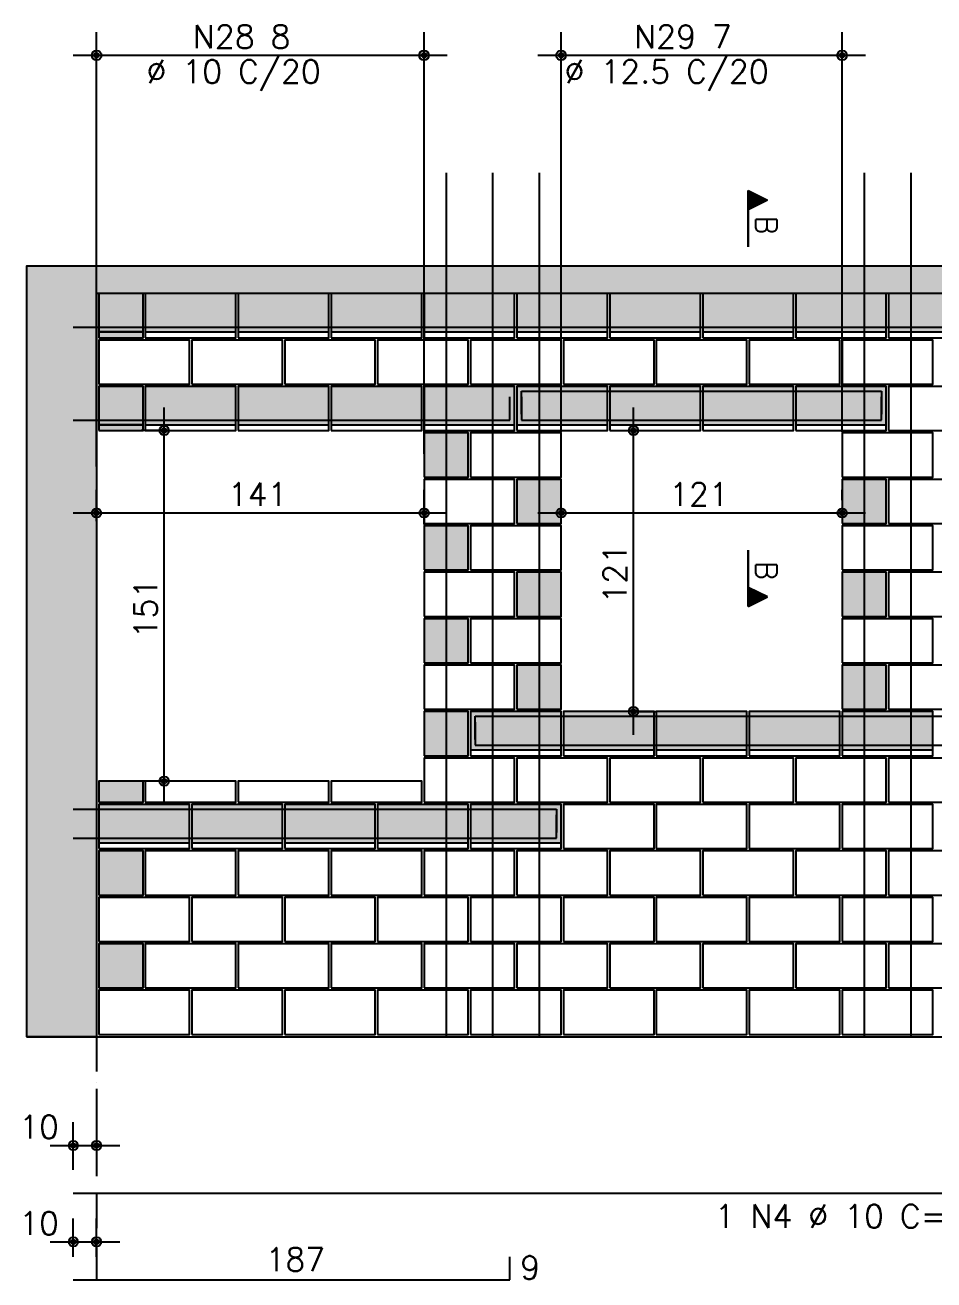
# Model space of a CAD drawing. Extents: x -1.9 to 86, y -1.6 to 60.9.
# Drawn here: x 7.01 to 14.83, y 44.6 to 55.4 of the extents above; entities that cross this region are included whole.
import ezdxf

# ---------------------------------------------------------------- set-up
doc = ezdxf.new("R2010")
doc.units = 0
doc.header["$MEASUREMENT"] = 0
doc.linetypes.add('ESTILO_TQS_0001', pattern=[0.45, 0.3, -0.15])
for name, color, linetype in [('PENA_01', 1, 'CONTINUOUS'), ('PENA_02', 2, 'CONTINUOUS'), ('PENA_03', 3, 'CONTINUOUS'), ('PENA_05', 5, 'CONTINUOUS'), ('PENA_09', 254, 'CONTINUOUS'), ('PENA_11', 252, 'CONTINUOUS'), ('PENA_23', 50, 'CONTINUOUS')]:
    doc.layers.add(name, color=color, linetype=linetype)
doc.styles.get("Standard").update_dxf_attribs({"font": 'ROMANS.SHX'})

msp = doc.modelspace()

# ---------------------------------------------------------------- linework, layer by layer
at = {"layer": 'PENA_01', "linetype": 'Continuous'}
for p, q in [((7.62111, 51.600124), (7.62111, 55.341633)), ((10.44111, 51.709658), (10.44111, 55.341633)), ((11.62111, 51.899658), (11.62111, 55.341633)), ((14.04111, 51.899658), (14.04111, 55.341633)), ((7.42111, 55.141633), (10.64111, 55.141633)), ((11.42111, 55.141633), (14.24111, 55.141633)), ((7.64111, 52.759658), (8.02111, 52.759658)), ((8.04111, 52.759658), (8.82111, 52.759658)), ((8.84111, 52.759658), (9.62111, 52.759658)), ((9.64111, 52.759658), (10.42111, 52.759658)), ((10.44111, 52.759658), (11.22111, 52.759658)), ((11.24111, 52.759658), (12.02111, 52.759658)), ((12.04111, 52.759658), (12.82111, 52.759658)), ((12.84111, 52.759658), (13.62111, 52.759658)), ((13.64111, 52.759658), (14.42111, 52.759658)), ((14.44111, 52.759658), (15.22111, 52.759658)), ((8.204, 48.689658), (8.204, 52.109658)), ((12.244569, 49.289658), (12.244569, 52.109658)), ((7.64111, 51.959658), (8.02111, 51.959658)), ((8.23111, 51.909658), (8.004, 51.909658)), ((8.04111, 51.959658), (8.82111, 51.959658)), ((8.84111, 51.959658), (9.62111, 51.959658)), ((9.64111, 51.959658), (10.42111, 51.959658)), ((10.44111, 51.959658), (11.22111, 51.959658)), ((11.24111, 51.959658), (12.02111, 51.959658)), ((12.04111, 51.959658), (12.82111, 51.959658)), ((12.24111, 51.909658), (12.444569, 51.909658)), ((12.84111, 51.959658), (13.62111, 51.959658)), ((13.64111, 51.959658), (14.42111, 51.959658)), ((7.62111, 51.129251), (7.62111, 51.400124)), ((10.44111, 51.099658), (10.44111, 51.400124)), ((11.62111, 51.289658), (11.62111, 51.400124)), ((14.04111, 51.309658), (14.04111, 51.400124)), ((7.42111, 51.200124), (10.64111, 51.200124)), ((11.42111, 51.200124), (14.24111, 51.200124)), ((12.23111, 49.489658), (12.444569, 49.489658)), ((10.84111, 49.159658), (11.62111, 49.159658)), ((11.64111, 49.159658), (12.42111, 49.159658)), ((12.44111, 49.159658), (13.22111, 49.159658)), ((13.24111, 49.159658), (14.02111, 49.159658)), ((14.04111, 49.159658), (14.82111, 49.159658)), ((8.64111, 48.889658), (8.004, 48.889658)), ((7.64111, 48.359658), (8.42111, 48.359658)), ((8.44111, 48.359658), (9.22111, 48.359658)), ((9.24111, 48.359658), (10.02111, 48.359658)), ((10.04111, 48.359658), (10.82111, 48.359658)), ((10.84111, 48.359658), (11.62111, 48.359658)), ((7.62111, 46.093043), (7.62111, 45.552473)), ((7.42111, 45.542708), (7.42111, 45.952473)), ((7.22111, 45.752473), (7.82111, 45.752473)), ((7.42111, 44.795164), (7.42111, 45.12279)), ((7.62111, 44.795164), (7.62111, 45.12279)), ((7.22111, 44.92279), (7.82111, 44.92279))]:
    msp.add_line(p, q, dxfattribs=at)
at = {"layer": 'PENA_01', "linetype": 'ESTILO_TQS_0001'}
msp.add_line((7.62111, 46.689658), (7.62111, 44.595164), dxfattribs=at)
at = {"layer": 'PENA_02', "linetype": 'Continuous'}
msp.add_line((7.02111, 46.689658), (55.32111, 46.689658), dxfattribs=at)
for points in [[(7.62111, 46.689658), (7.02111, 46.689658), (7.02111, 53.329658), (55.32111, 53.329658)], [(39.64111, 53.089658), (7.62111, 53.089658), (7.62111, 46.689658)], [(7.64111, 52.709658), (8.02111, 52.709658), (8.02111, 53.089658), (7.64111, 53.089658), (7.64111, 52.709658)], [(8.04111, 52.709658), (8.82111, 52.709658), (8.82111, 53.089658), (8.04111, 53.089658), (8.04111, 52.709658)], [(8.84111, 52.709658), (9.62111, 52.709658), (9.62111, 53.089658), (8.84111, 53.089658), (8.84111, 52.709658)], [(9.64111, 52.709658), (10.42111, 52.709658), (10.42111, 53.089658), (9.64111, 53.089658), (9.64111, 52.709658)], [(10.44111, 52.709658), (11.22111, 52.709658), (11.22111, 53.089658), (10.44111, 53.089658), (10.44111, 52.709658)], [(11.24111, 52.709658), (12.02111, 52.709658), (12.02111, 53.089658), (11.24111, 53.089658), (11.24111, 52.709658)], [(12.04111, 52.709658), (12.82111, 52.709658), (12.82111, 53.089658), (12.04111, 53.089658), (12.04111, 52.709658)], [(12.84111, 52.709658), (13.62111, 52.709658), (13.62111, 53.089658), (12.84111, 53.089658), (12.84111, 52.709658)], [(13.64111, 52.709658), (14.42111, 52.709658), (14.42111, 53.089658), (13.64111, 53.089658), (13.64111, 52.709658)], [(14.44111, 52.709658), (15.22111, 52.709658), (15.22111, 53.089658), (14.44111, 53.089658), (14.44111, 52.709658)], [(7.64111, 52.309658), (8.42111, 52.309658), (8.42111, 52.689658), (7.64111, 52.689658), (7.64111, 52.309658)], [(8.44111, 52.309658), (9.22111, 52.309658), (9.22111, 52.689658), (8.44111, 52.689658), (8.44111, 52.309658)], [(9.24111, 52.309658), (10.02111, 52.309658), (10.02111, 52.689658), (9.24111, 52.689658), (9.24111, 52.309658)], [(10.04111, 52.309658), (10.82111, 52.309658), (10.82111, 52.689658), (10.04111, 52.689658), (10.04111, 52.309658)], [(10.84111, 52.309658), (11.62111, 52.309658), (11.62111, 52.689658), (10.84111, 52.689658), (10.84111, 52.309658)], [(11.64111, 52.309658), (12.42111, 52.309658), (12.42111, 52.689658), (11.64111, 52.689658), (11.64111, 52.309658)], [(12.44111, 52.309658), (13.22111, 52.309658), (13.22111, 52.689658), (12.44111, 52.689658), (12.44111, 52.309658)], [(13.24111, 52.309658), (14.02111, 52.309658), (14.02111, 52.689658), (13.24111, 52.689658), (13.24111, 52.309658)], [(14.04111, 52.309658), (14.82111, 52.309658), (14.82111, 52.689658), (14.04111, 52.689658), (14.04111, 52.309658)], [(7.64111, 51.909658), (8.02111, 51.909658), (8.02111, 52.289658), (7.64111, 52.289658), (7.64111, 51.909658)], [(8.04111, 51.909658), (8.82111, 51.909658), (8.82111, 52.289658), (8.04111, 52.289658), (8.04111, 51.909658)], [(8.84111, 51.909658), (9.62111, 51.909658), (9.62111, 52.289658), (8.84111, 52.289658), (8.84111, 51.909658)], [(9.64111, 51.909658), (10.42111, 51.909658), (10.42111, 52.289658), (9.64111, 52.289658), (9.64111, 51.909658)], [(10.44111, 51.909658), (11.22111, 51.909658), (11.22111, 52.289658), (10.44111, 52.289658), (10.44111, 51.909658)], [(11.24111, 51.909658), (12.02111, 51.909658), (12.02111, 52.289658), (11.24111, 52.289658), (11.24111, 51.909658)], [(12.04111, 51.909658), (12.82111, 51.909658), (12.82111, 52.289658), (12.04111, 52.289658), (12.04111, 51.909658)], [(12.84111, 51.909658), (13.62111, 51.909658), (13.62111, 52.289658), (12.84111, 52.289658), (12.84111, 51.909658)], [(13.64111, 51.909658), (14.42111, 51.909658), (14.42111, 52.289658), (13.64111, 52.289658), (13.64111, 51.909658)], [(14.44111, 51.909658), (15.22111, 51.909658), (15.22111, 52.289658), (14.44111, 52.289658), (14.44111, 51.909658)], [(10.44111, 51.509658), (10.82111, 51.509658), (10.82111, 51.889658), (10.44111, 51.889658), (10.44111, 51.509658)], [(10.84111, 51.509658), (11.62111, 51.509658), (11.62111, 51.889658), (10.84111, 51.889658), (10.84111, 51.509658)], [(14.04111, 51.509658), (14.82111, 51.509658), (14.82111, 51.889658), (14.04111, 51.889658), (14.04111, 51.509658)], [(10.44111, 51.109658), (11.22111, 51.109658), (11.22111, 51.489658), (10.44111, 51.489658), (10.44111, 51.109658)], [(11.24111, 51.109658), (11.62111, 51.109658), (11.62111, 51.489658), (11.24111, 51.489658), (11.24111, 51.109658)], [(14.04111, 51.109658), (14.42111, 51.109658), (14.42111, 51.489658), (14.04111, 51.489658), (14.04111, 51.109658)], [(14.44111, 51.109658), (15.22111, 51.109658), (15.22111, 51.489658), (14.44111, 51.489658), (14.44111, 51.109658)], [(10.44111, 50.709658), (10.82111, 50.709658), (10.82111, 51.089658), (10.44111, 51.089658), (10.44111, 50.709658)], [(10.84111, 50.709658), (11.62111, 50.709658), (11.62111, 51.089658), (10.84111, 51.089658), (10.84111, 50.709658)], [(14.04111, 50.709658), (14.82111, 50.709658), (14.82111, 51.089658), (14.04111, 51.089658), (14.04111, 50.709658)], [(10.44111, 50.309658), (11.22111, 50.309658), (11.22111, 50.689658), (10.44111, 50.689658), (10.44111, 50.309658)], [(11.24111, 50.309658), (11.62111, 50.309658), (11.62111, 50.689658), (11.24111, 50.689658), (11.24111, 50.309658)], [(14.04111, 50.309658), (14.42111, 50.309658), (14.42111, 50.689658), (14.04111, 50.689658), (14.04111, 50.309658)], [(14.44111, 50.309658), (15.22111, 50.309658), (15.22111, 50.689658), (14.44111, 50.689658), (14.44111, 50.309658)], [(10.44111, 49.909658), (10.82111, 49.909658), (10.82111, 50.289658), (10.44111, 50.289658), (10.44111, 49.909658)], [(10.84111, 49.909658), (11.62111, 49.909658), (11.62111, 50.289658), (10.84111, 50.289658), (10.84111, 49.909658)], [(14.04111, 49.909658), (14.82111, 49.909658), (14.82111, 50.289658), (14.04111, 50.289658), (14.04111, 49.909658)], [(10.44111, 49.509658), (11.22111, 49.509658), (11.22111, 49.889658), (10.44111, 49.889658), (10.44111, 49.509658)], [(11.24111, 49.509658), (11.62111, 49.509658), (11.62111, 49.889658), (11.24111, 49.889658), (11.24111, 49.509658)], [(14.04111, 49.509658), (14.42111, 49.509658), (14.42111, 49.889658), (14.04111, 49.889658), (14.04111, 49.509658)], [(14.44111, 49.509658), (15.22111, 49.509658), (15.22111, 49.889658), (14.44111, 49.889658), (14.44111, 49.509658)], [(10.44111, 49.109658), (10.82111, 49.109658), (10.82111, 49.489658), (10.44111, 49.489658), (10.44111, 49.109658)], [(10.84111, 49.109658), (11.62111, 49.109658), (11.62111, 49.489658), (10.84111, 49.489658), (10.84111, 49.109658)], [(11.64111, 49.109658), (12.42111, 49.109658), (12.42111, 49.489658), (11.64111, 49.489658), (11.64111, 49.109658)], [(12.44111, 49.109658), (13.22111, 49.109658), (13.22111, 49.489658), (12.44111, 49.489658), (12.44111, 49.109658)], [(13.24111, 49.109658), (14.02111, 49.109658), (14.02111, 49.489658), (13.24111, 49.489658), (13.24111, 49.109658)], [(14.04111, 49.109658), (14.82111, 49.109658), (14.82111, 49.489658), (14.04111, 49.489658), (14.04111, 49.109658)], [(10.44111, 48.709658), (11.22111, 48.709658), (11.22111, 49.089658), (10.44111, 49.089658), (10.44111, 48.709658)], [(11.24111, 48.709658), (12.02111, 48.709658), (12.02111, 49.089658), (11.24111, 49.089658), (11.24111, 48.709658)], [(12.04111, 48.709658), (12.82111, 48.709658), (12.82111, 49.089658), (12.04111, 49.089658), (12.04111, 48.709658)], [(12.84111, 48.709658), (13.62111, 48.709658), (13.62111, 49.089658), (12.84111, 49.089658), (12.84111, 48.709658)], [(13.64111, 48.709658), (14.42111, 48.709658), (14.42111, 49.089658), (13.64111, 49.089658), (13.64111, 48.709658)], [(14.44111, 48.709658), (15.22111, 48.709658), (15.22111, 49.089658), (14.44111, 49.089658), (14.44111, 48.709658)], [(7.64111, 48.709658), (8.02111, 48.709658), (8.02111, 48.889658), (7.64111, 48.889658), (7.64111, 48.709658)], [(8.04111, 48.709658), (8.82111, 48.709658), (8.82111, 48.889658), (8.04111, 48.889658), (8.04111, 48.709658)], [(8.84111, 48.709658), (9.62111, 48.709658), (9.62111, 48.889658), (8.84111, 48.889658), (8.84111, 48.709658)], [(9.64111, 48.709658), (10.42111, 48.709658), (10.42111, 48.889658), (9.64111, 48.889658), (9.64111, 48.709658)], [(7.64111, 48.309658), (8.42111, 48.309658), (8.42111, 48.689658), (7.64111, 48.689658), (7.64111, 48.309658)], [(8.44111, 48.309658), (9.22111, 48.309658), (9.22111, 48.689658), (8.44111, 48.689658), (8.44111, 48.309658)], [(9.24111, 48.309658), (10.02111, 48.309658), (10.02111, 48.689658), (9.24111, 48.689658), (9.24111, 48.309658)], [(10.04111, 48.309658), (10.82111, 48.309658), (10.82111, 48.689658), (10.04111, 48.689658), (10.04111, 48.309658)], [(10.84111, 48.309658), (11.62111, 48.309658), (11.62111, 48.689658), (10.84111, 48.689658), (10.84111, 48.309658)], [(11.64111, 48.309658), (12.42111, 48.309658), (12.42111, 48.689658), (11.64111, 48.689658), (11.64111, 48.309658)], [(12.44111, 48.309658), (13.22111, 48.309658), (13.22111, 48.689658), (12.44111, 48.689658), (12.44111, 48.309658)], [(13.24111, 48.309658), (14.02111, 48.309658), (14.02111, 48.689658), (13.24111, 48.689658), (13.24111, 48.309658)], [(14.04111, 48.309658), (14.82111, 48.309658), (14.82111, 48.689658), (14.04111, 48.689658), (14.04111, 48.309658)], [(7.64111, 47.909658), (8.02111, 47.909658), (8.02111, 48.289658), (7.64111, 48.289658), (7.64111, 47.909658)], [(8.04111, 47.909658), (8.82111, 47.909658), (8.82111, 48.289658), (8.04111, 48.289658), (8.04111, 47.909658)], [(8.84111, 47.909658), (9.62111, 47.909658), (9.62111, 48.289658), (8.84111, 48.289658), (8.84111, 47.909658)], [(9.64111, 47.909658), (10.42111, 47.909658), (10.42111, 48.289658), (9.64111, 48.289658), (9.64111, 47.909658)], [(10.44111, 47.909658), (11.22111, 47.909658), (11.22111, 48.289658), (10.44111, 48.289658), (10.44111, 47.909658)], [(11.24111, 47.909658), (12.02111, 47.909658), (12.02111, 48.289658), (11.24111, 48.289658), (11.24111, 47.909658)], [(12.04111, 47.909658), (12.82111, 47.909658), (12.82111, 48.289658), (12.04111, 48.289658), (12.04111, 47.909658)], [(12.84111, 47.909658), (13.62111, 47.909658), (13.62111, 48.289658), (12.84111, 48.289658), (12.84111, 47.909658)], [(13.64111, 47.909658), (14.42111, 47.909658), (14.42111, 48.289658), (13.64111, 48.289658), (13.64111, 47.909658)], [(14.44111, 47.909658), (15.22111, 47.909658), (15.22111, 48.289658), (14.44111, 48.289658), (14.44111, 47.909658)], [(7.64111, 47.509658), (8.42111, 47.509658), (8.42111, 47.889658), (7.64111, 47.889658), (7.64111, 47.509658)], [(8.44111, 47.509658), (9.22111, 47.509658), (9.22111, 47.889658), (8.44111, 47.889658), (8.44111, 47.509658)], [(9.24111, 47.509658), (10.02111, 47.509658), (10.02111, 47.889658), (9.24111, 47.889658), (9.24111, 47.509658)], [(10.04111, 47.509658), (10.82111, 47.509658), (10.82111, 47.889658), (10.04111, 47.889658), (10.04111, 47.509658)], [(10.84111, 47.509658), (11.62111, 47.509658), (11.62111, 47.889658), (10.84111, 47.889658), (10.84111, 47.509658)], [(11.64111, 47.509658), (12.42111, 47.509658), (12.42111, 47.889658), (11.64111, 47.889658), (11.64111, 47.509658)], [(12.44111, 47.509658), (13.22111, 47.509658), (13.22111, 47.889658), (12.44111, 47.889658), (12.44111, 47.509658)], [(13.24111, 47.509658), (14.02111, 47.509658), (14.02111, 47.889658), (13.24111, 47.889658), (13.24111, 47.509658)], [(14.04111, 47.509658), (14.82111, 47.509658), (14.82111, 47.889658), (14.04111, 47.889658), (14.04111, 47.509658)], [(7.64111, 47.109658), (8.02111, 47.109658), (8.02111, 47.489658), (7.64111, 47.489658), (7.64111, 47.109658)], [(8.04111, 47.109658), (8.82111, 47.109658), (8.82111, 47.489658), (8.04111, 47.489658), (8.04111, 47.109658)], [(8.84111, 47.109658), (9.62111, 47.109658), (9.62111, 47.489658), (8.84111, 47.489658), (8.84111, 47.109658)], [(9.64111, 47.109658), (10.42111, 47.109658), (10.42111, 47.489658), (9.64111, 47.489658), (9.64111, 47.109658)], [(10.44111, 47.109658), (11.22111, 47.109658), (11.22111, 47.489658), (10.44111, 47.489658), (10.44111, 47.109658)], [(11.24111, 47.109658), (12.02111, 47.109658), (12.02111, 47.489658), (11.24111, 47.489658), (11.24111, 47.109658)], [(12.04111, 47.109658), (12.82111, 47.109658), (12.82111, 47.489658), (12.04111, 47.489658), (12.04111, 47.109658)], [(12.84111, 47.109658), (13.62111, 47.109658), (13.62111, 47.489658), (12.84111, 47.489658), (12.84111, 47.109658)], [(13.64111, 47.109658), (14.42111, 47.109658), (14.42111, 47.489658), (13.64111, 47.489658), (13.64111, 47.109658)], [(14.44111, 47.109658), (15.22111, 47.109658), (15.22111, 47.489658), (14.44111, 47.489658), (14.44111, 47.109658)], [(7.64111, 46.709658), (8.42111, 46.709658), (8.42111, 47.089658), (7.64111, 47.089658), (7.64111, 46.709658)], [(8.44111, 46.709658), (9.22111, 46.709658), (9.22111, 47.089658), (8.44111, 47.089658), (8.44111, 46.709658)], [(9.24111, 46.709658), (10.02111, 46.709658), (10.02111, 47.089658), (9.24111, 47.089658), (9.24111, 46.709658)], [(10.04111, 46.709658), (10.82111, 46.709658), (10.82111, 47.089658), (10.04111, 47.089658), (10.04111, 46.709658)], [(10.84111, 46.709658), (11.62111, 46.709658), (11.62111, 47.089658), (10.84111, 47.089658), (10.84111, 46.709658)], [(11.64111, 46.709658), (12.42111, 46.709658), (12.42111, 47.089658), (11.64111, 47.089658), (11.64111, 46.709658)], [(12.44111, 46.709658), (13.22111, 46.709658), (13.22111, 47.089658), (12.44111, 47.089658), (12.44111, 46.709658)], [(13.24111, 46.709658), (14.02111, 46.709658), (14.02111, 47.089658), (13.24111, 47.089658), (13.24111, 46.709658)], [(14.04111, 46.709658), (14.82111, 46.709658), (14.82111, 47.089658), (14.04111, 47.089658), (14.04111, 46.709658)]]:
    msp.add_lwpolyline(points, dxfattribs=at)
for centre, radius in [((7.62111, 55.141633), 0.041625), ((7.62111, 55.141633), 0.02075), ((10.44111, 55.141633), 0.041625), ((10.44111, 55.141633), 0.02075), ((11.62111, 55.141633), 0.041625), ((11.62111, 55.141633), 0.02075), ((14.04111, 55.141633), 0.041625), ((14.04111, 55.141633), 0.02075), ((8.204, 51.909658), 0.04), ((8.204, 51.909658), 0.02), ((12.244569, 51.909658), 0.04), ((12.244569, 51.909658), 0.02), ((7.62111, 51.200124), 0.04), ((10.44111, 51.200124), 0.04), ((11.62111, 51.200124), 0.04), ((14.04111, 51.200124), 0.04), ((7.62111, 51.200124), 0.02), ((10.44111, 51.200124), 0.02), ((11.62111, 51.200124), 0.02), ((14.04111, 51.200124), 0.02), ((12.244569, 49.489658), 0.04), ((12.244569, 49.489658), 0.02), ((8.204, 48.889658), 0.04), ((8.204, 48.889658), 0.02), ((7.42111, 45.752473), 0.04), ((7.42111, 45.752473), 0.02), ((7.62111, 45.752473), 0.04), ((7.62111, 45.752473), 0.02), ((7.42111, 44.92279), 0.04), ((7.62111, 44.92279), 0.04), ((7.42111, 44.92279), 0.02), ((7.62111, 44.92279), 0.02)]:
    msp.add_circle(centre, radius, dxfattribs=at)
at = {"layer": 'PENA_03', "linetype": 'Continuous'}
for p, q in [((13.23111, 53.49098), (13.23111, 53.977362)), ((13.23111, 53.977362), (13.397043, 53.894396)), ((13.231805, 53.976234), (13.395482, 53.894396)), ((13.231806, 53.976234), (13.231806, 53.812557)), ((13.243874, 53.97098), (13.243874, 53.817811)), ((13.256638, 53.964598), (13.256638, 53.824193)), ((13.269402, 53.958216), (13.269402, 53.830575)), ((13.282166, 53.951834), (13.282166, 53.836957)), ((13.29493, 53.945452), (13.29493, 53.843339)), ((13.307694, 53.93907), (13.307694, 53.849721)), ((13.320458, 53.932688), (13.320458, 53.856103)), ((13.333222, 53.926306), (13.333222, 53.862485)), ((13.397043, 53.894396), (13.231805, 53.811777)), ((13.395482, 53.894396), (13.231806, 53.812557)), ((13.345986, 53.919924), (13.345986, 53.868867)), ((13.35875, 53.913542), (13.35875, 53.875249)), ((13.371515, 53.90716), (13.371515, 53.881631)), ((13.384279, 53.900778), (13.384279, 53.888014)), ((13.231806, 53.811777), (13.231806, 53.49098)), ((8.43111, 51.909658), (8.43111, 51.909658)), ((12.04111, 51.909658), (12.04111, 51.909658)), ((11.62111, 51.699658), (11.62111, 51.699658)), ((14.04111, 51.699658), (14.04111, 51.699658)), ((10.44111, 51.509658), (10.44111, 51.509658)), ((7.62111, 51.400124), (7.62111, 51.400124)), ((11.62111, 51.089658), (11.62111, 51.089658)), ((14.04111, 51.109658), (14.04111, 51.109658)), ((7.62111, 50.929251), (7.62111, 50.929251)), ((10.44111, 50.899658), (10.44111, 50.899658)), ((13.23111, 50.880238), (13.23111, 50.393856)), ((13.231806, 50.559441), (13.231806, 50.880238)), ((13.23111, 50.393856), (13.397043, 50.476822)), ((13.397043, 50.476822), (13.231805, 50.559441)), ((13.231805, 50.394984), (13.395482, 50.476822)), ((13.231806, 50.394984), (13.231806, 50.558661)), ((13.395482, 50.476822), (13.231806, 50.558661)), ((13.243874, 50.400238), (13.243874, 50.553407)), ((13.256638, 50.40662), (13.256638, 50.547025)), ((13.269402, 50.413002), (13.269402, 50.540643)), ((13.282166, 50.419384), (13.282166, 50.534261)), ((13.29493, 50.425766), (13.29493, 50.527879)), ((13.307694, 50.432148), (13.307694, 50.521497)), ((13.320458, 50.43853), (13.320458, 50.515115)), ((13.333222, 50.444912), (13.333222, 50.508733)), ((13.345986, 50.451294), (13.345986, 50.502351)), ((13.35875, 50.457676), (13.35875, 50.495969)), ((13.371515, 50.464058), (13.371515, 50.489587)), ((13.384279, 50.47044), (13.384279, 50.483204)), ((12.03111, 49.489658), (12.03111, 49.489658)), ((8.84111, 48.889658), (8.84111, 48.889658)), ((7.62111, 46.293043), (7.62111, 46.293043)), ((7.42111, 45.342708), (7.42111, 45.342708)), ((7.42111, 44.595164), (7.42111, 44.595164)), ((7.62111, 44.595164), (7.62111, 44.595164))]:
    msp.add_line(p, q, dxfattribs=at)
at = {"layer": 'PENA_05', "linetype": 'Continuous'}
for p, q in [((7.42111, 52.799658), (21.35111, 52.799658)), ((11.18111, 51.999658), (11.18111, 52.199658)), ((11.28111, 52.049658), (11.28111, 52.249658)), ((11.28111, 52.249658), (14.38111, 52.249658)), ((11.28111, 52.199658), (11.28111, 51.999658)), ((14.38111, 52.249658), (14.38111, 52.049658)), ((14.38111, 51.999658), (14.38111, 52.199658)), ((7.42111, 51.999658), (11.18111, 51.999658)), ((11.28111, 51.999658), (14.38111, 51.999658)), ((10.88111, 49.249658), (10.88111, 49.449658)), ((10.88111, 49.449658), (19.48111, 49.449658)), ((10.88111, 49.399658), (10.88111, 49.199658)), ((10.88111, 49.199658), (19.48111, 49.199658)), ((7.42111, 48.649658), (11.58111, 48.649658)), ((11.58111, 48.649658), (11.58111, 48.449658)), ((11.58111, 48.399658), (11.58111, 48.599658)), ((7.42111, 48.399658), (11.58111, 48.399658)), ((7.42111, 45.342708), (21.35111, 45.342708)), ((11.18111, 44.595164), (11.18111, 44.795164)), ((7.42111, 44.595164), (11.18111, 44.595164))]:
    msp.add_line(p, q, dxfattribs=at)
for points in [[(10.63111, 54.129658), (10.63111, 46.689658)], [(11.03111, 54.129658), (11.03111, 46.689658)], [(11.43111, 54.129658), (11.43111, 46.689658)], [(14.23111, 54.129658), (14.23111, 46.689658)], [(14.63111, 54.129658), (14.63111, 46.689658)]]:
    msp.add_lwpolyline(points, dxfattribs=at)
at = {"layer": 'PENA_09', "linetype": 'Continuous'}
for points in [[(7.64111, 52.759658), (8.02111, 52.759658), (8.02111, 53.089658), (7.64111, 53.089658), (7.64111, 52.759658)], [(8.04111, 52.759658), (8.82111, 52.759658), (8.82111, 53.089658), (8.04111, 53.089658), (8.04111, 52.759658)], [(8.84111, 52.759658), (9.62111, 52.759658), (9.62111, 53.089658), (8.84111, 53.089658), (8.84111, 52.759658)], [(9.64111, 52.759658), (10.42111, 52.759658), (10.42111, 53.089658), (9.64111, 53.089658), (9.64111, 52.759658)], [(10.44111, 52.759658), (11.22111, 52.759658), (11.22111, 53.089658), (10.44111, 53.089658), (10.44111, 52.759658)], [(11.24111, 52.759658), (12.02111, 52.759658), (12.02111, 53.089658), (11.24111, 53.089658), (11.24111, 52.759658)], [(12.04111, 52.759658), (12.82111, 52.759658), (12.82111, 53.089658), (12.04111, 53.089658), (12.04111, 52.759658)], [(12.84111, 52.759658), (13.62111, 52.759658), (13.62111, 53.089658), (12.84111, 53.089658), (12.84111, 52.759658)], [(13.64111, 52.759658), (14.42111, 52.759658), (14.42111, 53.089658), (13.64111, 53.089658), (13.64111, 52.759658)], [(14.44111, 52.759658), (15.22111, 52.759658), (15.22111, 53.089658), (14.44111, 53.089658), (14.44111, 52.759658)], [(7.64111, 51.959658), (8.02111, 51.959658), (8.02111, 52.289658), (7.64111, 52.289658), (7.64111, 51.959658)], [(8.04111, 51.959658), (8.82111, 51.959658), (8.82111, 52.289658), (8.04111, 52.289658), (8.04111, 51.959658)], [(8.84111, 51.959658), (9.62111, 51.959658), (9.62111, 52.289658), (8.84111, 52.289658), (8.84111, 51.959658)], [(9.64111, 51.959658), (10.42111, 51.959658), (10.42111, 52.289658), (9.64111, 52.289658), (9.64111, 51.959658)], [(10.44111, 51.959658), (11.22111, 51.959658), (11.22111, 52.289658), (10.44111, 52.289658), (10.44111, 51.959658)], [(11.24111, 51.959658), (12.02111, 51.959658), (12.02111, 52.289658), (11.24111, 52.289658), (11.24111, 51.959658)], [(12.04111, 51.959658), (12.82111, 51.959658), (12.82111, 52.289658), (12.04111, 52.289658), (12.04111, 51.959658)], [(12.84111, 51.959658), (13.62111, 51.959658), (13.62111, 52.289658), (12.84111, 52.289658), (12.84111, 51.959658)], [(13.64111, 51.959658), (14.42111, 51.959658), (14.42111, 52.289658), (13.64111, 52.289658), (13.64111, 51.959658)], [(10.84111, 49.159658), (11.62111, 49.159658), (11.62111, 49.489658), (10.84111, 49.489658), (10.84111, 49.159658)], [(11.64111, 49.159658), (12.42111, 49.159658), (12.42111, 49.489658), (11.64111, 49.489658), (11.64111, 49.159658)], [(12.44111, 49.159658), (13.22111, 49.159658), (13.22111, 49.489658), (12.44111, 49.489658), (12.44111, 49.159658)], [(13.24111, 49.159658), (14.02111, 49.159658), (14.02111, 49.489658), (13.24111, 49.489658), (13.24111, 49.159658)], [(14.04111, 49.159658), (14.82111, 49.159658), (14.82111, 49.489658), (14.04111, 49.489658), (14.04111, 49.159658)], [(7.64111, 48.359658), (8.42111, 48.359658), (8.42111, 48.689658), (7.64111, 48.689658), (7.64111, 48.359658)], [(8.44111, 48.359658), (9.22111, 48.359658), (9.22111, 48.689658), (8.44111, 48.689658), (8.44111, 48.359658)], [(9.24111, 48.359658), (10.02111, 48.359658), (10.02111, 48.689658), (9.24111, 48.689658), (9.24111, 48.359658)], [(10.04111, 48.359658), (10.82111, 48.359658), (10.82111, 48.689658), (10.04111, 48.689658), (10.04111, 48.359658)], [(10.84111, 48.359658), (11.62111, 48.359658), (11.62111, 48.689658), (10.84111, 48.689658), (10.84111, 48.359658)]]:
    msp.add_lwpolyline(points, dxfattribs=at)
for points in [[(7.64111, 52.759658), (8.02111, 52.759658), (8.02111, 53.089658)], [(7.64111, 52.759658), (8.02111, 53.089658), (7.64111, 53.089658)], [(7.64111, 52.759658), (7.64111, 53.089658), (7.64111, 52.759658)], [(8.04111, 52.759658), (8.82111, 52.759658), (8.82111, 53.089658)], [(8.04111, 52.759658), (8.82111, 53.089658), (8.04111, 53.089658)], [(8.04111, 52.759658), (8.04111, 53.089658), (8.04111, 52.759658)], [(8.84111, 52.759658), (9.62111, 52.759658), (9.62111, 53.089658)], [(8.84111, 52.759658), (9.62111, 53.089658), (8.84111, 53.089658)], [(8.84111, 52.759658), (8.84111, 53.089658), (8.84111, 52.759658)], [(9.64111, 52.759658), (10.42111, 52.759658), (10.42111, 53.089658)], [(9.64111, 52.759658), (10.42111, 53.089658), (9.64111, 53.089658)], [(9.64111, 52.759658), (9.64111, 53.089658), (9.64111, 52.759658)], [(10.44111, 52.759658), (11.22111, 52.759658), (11.22111, 53.089658)], [(10.44111, 52.759658), (11.22111, 53.089658), (10.44111, 53.089658)], [(10.44111, 52.759658), (10.44111, 53.089658), (10.44111, 52.759658)], [(11.24111, 52.759658), (12.02111, 52.759658), (12.02111, 53.089658)], [(11.24111, 52.759658), (12.02111, 53.089658), (11.24111, 53.089658)], [(11.24111, 52.759658), (11.24111, 53.089658), (11.24111, 52.759658)], [(12.04111, 52.759658), (12.82111, 52.759658), (12.82111, 53.089658)], [(12.04111, 52.759658), (12.82111, 53.089658), (12.04111, 53.089658)], [(12.04111, 52.759658), (12.04111, 53.089658), (12.04111, 52.759658)], [(12.84111, 52.759658), (13.62111, 52.759658), (13.62111, 53.089658)], [(12.84111, 52.759658), (13.62111, 53.089658), (12.84111, 53.089658)], [(12.84111, 52.759658), (12.84111, 53.089658), (12.84111, 52.759658)], [(13.64111, 52.759658), (14.42111, 52.759658), (14.42111, 53.089658)], [(13.64111, 52.759658), (14.42111, 53.089658), (13.64111, 53.089658)], [(13.64111, 52.759658), (13.64111, 53.089658), (13.64111, 52.759658)], [(14.44111, 52.759658), (15.22111, 52.759658), (15.22111, 53.089658)], [(14.44111, 52.759658), (15.22111, 53.089658), (14.44111, 53.089658)], [(14.44111, 52.759658), (14.44111, 53.089658), (14.44111, 52.759658)], [(7.64111, 51.959658), (8.02111, 51.959658), (8.02111, 52.289658)], [(7.64111, 51.959658), (8.02111, 52.289658), (7.64111, 52.289658)], [(7.64111, 51.959658), (7.64111, 52.289658), (7.64111, 51.959658)], [(8.04111, 51.959658), (8.82111, 51.959658), (8.82111, 52.289658)], [(8.04111, 51.959658), (8.82111, 52.289658), (8.04111, 52.289658)], [(8.04111, 51.959658), (8.04111, 52.289658), (8.04111, 51.959658)], [(8.84111, 51.959658), (9.62111, 51.959658), (9.62111, 52.289658)], [(8.84111, 51.959658), (9.62111, 52.289658), (8.84111, 52.289658)], [(8.84111, 51.959658), (8.84111, 52.289658), (8.84111, 51.959658)], [(9.64111, 51.959658), (10.42111, 51.959658), (10.42111, 52.289658)], [(9.64111, 51.959658), (10.42111, 52.289658), (9.64111, 52.289658)], [(9.64111, 51.959658), (9.64111, 52.289658), (9.64111, 51.959658)], [(10.44111, 51.959658), (11.22111, 51.959658), (11.22111, 52.289658)], [(10.44111, 51.959658), (11.22111, 52.289658), (10.44111, 52.289658)], [(10.44111, 51.959658), (10.44111, 52.289658), (10.44111, 51.959658)], [(11.24111, 51.959658), (12.02111, 51.959658), (12.02111, 52.289658)], [(11.24111, 51.959658), (12.02111, 52.289658), (11.24111, 52.289658)], [(11.24111, 51.959658), (11.24111, 52.289658), (11.24111, 51.959658)], [(12.04111, 51.959658), (12.82111, 51.959658), (12.82111, 52.289658)], [(12.04111, 51.959658), (12.82111, 52.289658), (12.04111, 52.289658)], [(12.04111, 51.959658), (12.04111, 52.289658), (12.04111, 51.959658)], [(12.84111, 51.959658), (13.62111, 51.959658), (13.62111, 52.289658)], [(12.84111, 51.959658), (13.62111, 52.289658), (12.84111, 52.289658)], [(12.84111, 51.959658), (12.84111, 52.289658), (12.84111, 51.959658)], [(13.64111, 51.959658), (14.42111, 51.959658), (14.42111, 52.289658)], [(13.64111, 51.959658), (14.42111, 52.289658), (13.64111, 52.289658)], [(13.64111, 51.959658), (13.64111, 52.289658), (13.64111, 51.959658)], [(10.84111, 49.159658), (11.62111, 49.159658), (11.62111, 49.489658)], [(10.84111, 49.159658), (11.62111, 49.489658), (10.84111, 49.489658)], [(10.84111, 49.159658), (10.84111, 49.489658), (10.84111, 49.159658)], [(11.64111, 49.159658), (12.42111, 49.159658), (12.42111, 49.489658)], [(11.64111, 49.159658), (12.42111, 49.489658), (11.64111, 49.489658)], [(11.64111, 49.159658), (11.64111, 49.489658), (11.64111, 49.159658)], [(12.44111, 49.159658), (13.22111, 49.159658), (13.22111, 49.489658)], [(12.44111, 49.159658), (13.22111, 49.489658), (12.44111, 49.489658)], [(12.44111, 49.159658), (12.44111, 49.489658), (12.44111, 49.159658)], [(13.24111, 49.159658), (14.02111, 49.159658), (14.02111, 49.489658)], [(13.24111, 49.159658), (14.02111, 49.489658), (13.24111, 49.489658)], [(13.24111, 49.159658), (13.24111, 49.489658), (13.24111, 49.159658)], [(14.04111, 49.159658), (14.82111, 49.159658), (14.82111, 49.489658)], [(14.04111, 49.159658), (14.82111, 49.489658), (14.04111, 49.489658)], [(14.04111, 49.159658), (14.04111, 49.489658), (14.04111, 49.159658)], [(7.64111, 48.359658), (8.42111, 48.359658), (8.42111, 48.689658)], [(7.64111, 48.359658), (8.42111, 48.689658), (7.64111, 48.689658)], [(7.64111, 48.359658), (7.64111, 48.689658), (7.64111, 48.359658)], [(8.44111, 48.359658), (9.22111, 48.359658), (9.22111, 48.689658)], [(8.44111, 48.359658), (9.22111, 48.689658), (8.44111, 48.689658)], [(8.44111, 48.359658), (8.44111, 48.689658), (8.44111, 48.359658)], [(9.24111, 48.359658), (10.02111, 48.359658), (10.02111, 48.689658)], [(9.24111, 48.359658), (10.02111, 48.689658), (9.24111, 48.689658)], [(9.24111, 48.359658), (9.24111, 48.689658), (9.24111, 48.359658)], [(10.04111, 48.359658), (10.82111, 48.359658), (10.82111, 48.689658)], [(10.04111, 48.359658), (10.82111, 48.689658), (10.04111, 48.689658)], [(10.04111, 48.359658), (10.04111, 48.689658), (10.04111, 48.359658)], [(10.84111, 48.359658), (11.62111, 48.359658), (11.62111, 48.689658)], [(10.84111, 48.359658), (11.62111, 48.689658), (10.84111, 48.689658)], [(10.84111, 48.359658), (10.84111, 48.689658), (10.84111, 48.359658)]]:
    msp.add_solid(points, dxfattribs=at)
at = {"layer": 'PENA_11', "linetype": 'Continuous'}
for points in [[(7.62111, 53.089658), (7.02111, 46.689658), (7.02111, 53.329658)], [(7.62111, 53.089658), (7.02111, 53.329658), (55.32111, 53.329658)], [(7.62111, 53.089658), (55.32111, 53.329658), (39.64111, 53.089658)], [(7.62111, 53.089658), (7.62111, 46.689658), (7.02111, 46.689658)]]:
    msp.add_solid(points, dxfattribs=at)
at = {"layer": 'PENA_23', "linetype": 'Continuous'}
for points in [[(7.64111, 52.709658), (8.02111, 52.709658), (8.02111, 52.759658), (7.64111, 52.759658), (7.64111, 52.709658)], [(7.64111, 51.909658), (8.02111, 51.909658), (8.02111, 51.959658), (7.64111, 51.959658), (7.64111, 51.909658)], [(10.44111, 51.509658), (10.82111, 51.509658), (10.82111, 51.889658), (10.44111, 51.889658), (10.44111, 51.509658)], [(11.24111, 51.109658), (11.62111, 51.109658), (11.62111, 51.489658), (11.24111, 51.489658), (11.24111, 51.109658)], [(14.04111, 51.109658), (14.42111, 51.109658), (14.42111, 51.489658), (14.04111, 51.489658), (14.04111, 51.109658)], [(10.44111, 50.709658), (10.82111, 50.709658), (10.82111, 51.089658), (10.44111, 51.089658), (10.44111, 50.709658)], [(11.24111, 50.309658), (11.62111, 50.309658), (11.62111, 50.689658), (11.24111, 50.689658), (11.24111, 50.309658)], [(14.04111, 50.309658), (14.42111, 50.309658), (14.42111, 50.689658), (14.04111, 50.689658), (14.04111, 50.309658)], [(10.44111, 49.909658), (10.82111, 49.909658), (10.82111, 50.289658), (10.44111, 50.289658), (10.44111, 49.909658)], [(11.24111, 49.509658), (11.62111, 49.509658), (11.62111, 49.889658), (11.24111, 49.889658), (11.24111, 49.509658)], [(14.04111, 49.509658), (14.42111, 49.509658), (14.42111, 49.889658), (14.04111, 49.889658), (14.04111, 49.509658)], [(10.44111, 49.109658), (10.82111, 49.109658), (10.82111, 49.489658), (10.44111, 49.489658), (10.44111, 49.109658)], [(7.64111, 48.709658), (8.02111, 48.709658), (8.02111, 48.889658), (7.64111, 48.889658), (7.64111, 48.709658)], [(7.64111, 48.709658), (8.02111, 48.709658), (8.02111, 48.889658), (7.64111, 48.889658), (7.64111, 48.709658)], [(7.64111, 47.909658), (8.02111, 47.909658), (8.02111, 48.289658), (7.64111, 48.289658), (7.64111, 47.909658)], [(7.64111, 47.109658), (8.02111, 47.109658), (8.02111, 47.489658), (7.64111, 47.489658), (7.64111, 47.109658)]]:
    msp.add_lwpolyline(points, dxfattribs=at)
for points in [[(7.64111, 52.709658), (8.02111, 52.709658), (8.02111, 52.759658)], [(7.64111, 52.709658), (8.02111, 52.759658), (7.64111, 52.759658)], [(7.64111, 52.709658), (7.64111, 52.759658), (7.64111, 52.709658)], [(7.64111, 51.909658), (8.02111, 51.909658), (8.02111, 51.959658)], [(7.64111, 51.909658), (8.02111, 51.959658), (7.64111, 51.959658)], [(7.64111, 51.909658), (7.64111, 51.959658), (7.64111, 51.909658)], [(10.44111, 51.509658), (10.82111, 51.509658), (10.82111, 51.889658)], [(10.44111, 51.509658), (10.82111, 51.889658), (10.44111, 51.889658)], [(10.44111, 51.509658), (10.44111, 51.889658), (10.44111, 51.509658)], [(11.24111, 51.109658), (11.62111, 51.109658), (11.62111, 51.489658)], [(11.24111, 51.109658), (11.62111, 51.489658), (11.24111, 51.489658)], [(11.24111, 51.109658), (11.24111, 51.489658), (11.24111, 51.109658)], [(14.04111, 51.109658), (14.42111, 51.109658), (14.42111, 51.489658)], [(14.04111, 51.109658), (14.42111, 51.489658), (14.04111, 51.489658)], [(14.04111, 51.109658), (14.04111, 51.489658), (14.04111, 51.109658)], [(10.44111, 50.709658), (10.82111, 50.709658), (10.82111, 51.089658)], [(10.44111, 50.709658), (10.82111, 51.089658), (10.44111, 51.089658)], [(10.44111, 50.709658), (10.44111, 51.089658), (10.44111, 50.709658)], [(11.24111, 50.309658), (11.62111, 50.309658), (11.62111, 50.689658)], [(11.24111, 50.309658), (11.62111, 50.689658), (11.24111, 50.689658)], [(11.24111, 50.309658), (11.24111, 50.689658), (11.24111, 50.309658)], [(14.04111, 50.309658), (14.42111, 50.309658), (14.42111, 50.689658)], [(14.04111, 50.309658), (14.42111, 50.689658), (14.04111, 50.689658)], [(14.04111, 50.309658), (14.04111, 50.689658), (14.04111, 50.309658)], [(10.44111, 49.909658), (10.82111, 49.909658), (10.82111, 50.289658)], [(10.44111, 49.909658), (10.82111, 50.289658), (10.44111, 50.289658)], [(10.44111, 49.909658), (10.44111, 50.289658), (10.44111, 49.909658)], [(11.24111, 49.509658), (11.62111, 49.509658), (11.62111, 49.889658)], [(11.24111, 49.509658), (11.62111, 49.889658), (11.24111, 49.889658)], [(11.24111, 49.509658), (11.24111, 49.889658), (11.24111, 49.509658)], [(14.04111, 49.509658), (14.42111, 49.509658), (14.42111, 49.889658)], [(14.04111, 49.509658), (14.42111, 49.889658), (14.04111, 49.889658)], [(14.04111, 49.509658), (14.04111, 49.889658), (14.04111, 49.509658)], [(10.44111, 49.109658), (10.82111, 49.109658), (10.82111, 49.489658)], [(10.44111, 49.109658), (10.82111, 49.489658), (10.44111, 49.489658)], [(10.44111, 49.109658), (10.44111, 49.489658), (10.44111, 49.109658)], [(7.64111, 48.709658), (8.02111, 48.709658), (8.02111, 48.889658)], [(7.64111, 48.709658), (8.02111, 48.889658), (7.64111, 48.889658)], [(7.64111, 48.709658), (7.64111, 48.889658), (7.64111, 48.709658)], [(7.64111, 48.709658), (8.02111, 48.709658), (8.02111, 48.889658)], [(7.64111, 48.709658), (8.02111, 48.889658), (7.64111, 48.889658)], [(7.64111, 48.709658), (7.64111, 48.889658), (7.64111, 48.709658)], [(7.64111, 47.909658), (8.02111, 47.909658), (8.02111, 48.289658)], [(7.64111, 47.909658), (8.02111, 48.289658), (7.64111, 48.289658)], [(7.64111, 47.909658), (7.64111, 48.289658), (7.64111, 47.909658)], [(7.64111, 47.109658), (8.02111, 47.109658), (8.02111, 47.489658)], [(7.64111, 47.109658), (8.02111, 47.489658), (7.64111, 47.489658)], [(7.64111, 47.109658), (7.64111, 47.489658), (7.64111, 47.109658)]]:
    msp.add_solid(points, dxfattribs=at)

# ---------------------------------------------------------------- texts
at = {"layer": 'PENA_03', "linetype": 'Continuous'}
for s, p in [('N28 8', (8.45111, 55.201633)), ('N29 7', (12.25111, 55.201633)), ('%%c 10 C/20', (8.05111, 54.901633)), ('%%c 12.5 C/20', (11.65111, 54.901633)), ('141', (8.75111, 51.260124)), ('121', (12.55111, 51.260124)), ('10', (6.954444, 45.812473)), ('10', (6.954444, 44.98279)), ('1 N4 %%c 10 C=697', (12.944006, 45.043168)), ('187', (9.075708, 44.671441)), ('9', (11.26861, 44.601414))]:
    msp.add_text(s, height=0.2, dxfattribs=at).set_placement(p)
for s, height, rotation, p in [('B', 0.18, 270, (13.298139, 53.758963)), ('121', 0.2, 90, (12.184569, 50.419658)), ('B', 0.18, 270, (13.298139, 50.783684)), ('151', 0.2, 90, (8.144, 50.119658))]:
    msp.add_text(s, height=height, rotation=rotation, dxfattribs=at).set_placement(p)

doc.saveas('drawing.dxf')
